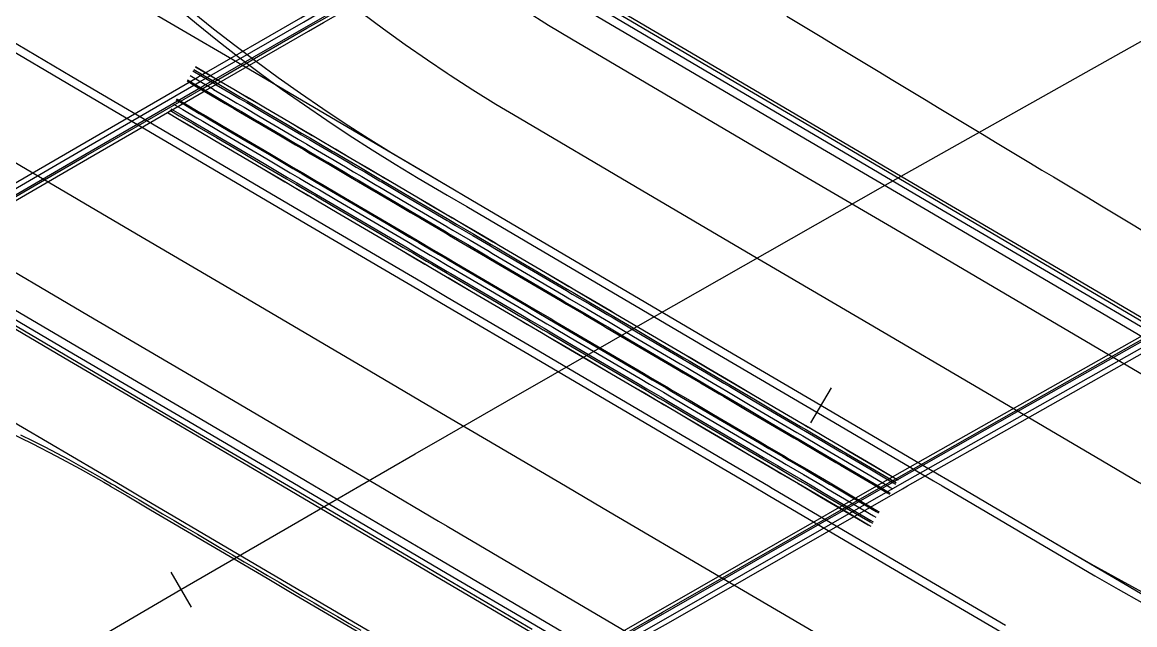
# Model space of a CAD drawing. Extents: x 387562 to 388546, y 804386 to 804945.
# Drawn here: x 387984.31 to 388025.39, y 804694.87 to 804717.14 of the extents above; entities that cross this region are included whole.
import ezdxf

# ---------------------------------------------------------------- set-up
doc = ezdxf.new("R2010")
doc.units = 0
doc.layers.get('0').update_dxf_attribs({"linetype": 'CONTINUOUS'})

msp = doc.modelspace()

# ---------------------------------------------------------------- linework, layer by layer
at = {"color": 3}
for p, q in [((388014.1812, 804703.6285), (388013.4207, 804702.3356)), ((387989.7884, 804696.8168), (387990.5434, 804695.5206))]:
    msp.add_line(p, q, dxfattribs=at)
at = {"color": 3, "linetype": 'CONTINUOUS'}
for points in [[(387933.1795, 804760.858), (387936.4964, 804757.1166), (387939.8133, 804753.3751), (387942.055, 804750.8465), (387943.14, 804749.6425), (387946.6078, 804746.0413), (387950.2513, 804742.6179), (387954.0614, 804739.3809), (387958.0285, 804736.3383), (387962.1427, 804733.4978), (387966.1846, 804730.9892), (387966.3935, 804730.8663), (387970.7033, 804728.3313), (387975.013, 804725.7964), (387979.3228, 804723.2615), (387983.6326, 804720.7266), (387987.9424, 804718.1916), (387992.2521, 804715.6567), (387996.5619, 804713.1218), (388000, 804711.0995)], [(388000, 804701.8657), (388002.6051, 804703.3661), (388003.1501, 804703.6793), (388007.4882, 804706.1655), (388011.8312, 804708.643), (388016.1792, 804711.1119), (388020.5321, 804713.572), (388024.8899, 804716.0234), (388029.2526, 804718.4661), (388033.6202, 804720.9001), (388037.9926, 804723.3253), (388042.3699, 804725.7418), (388046.752, 804728.1495), (388051.1389, 804730.5485), (388055.5306, 804732.9387), (388059.9271, 804735.3201), (388064.3283, 804737.6926), (388068.7343, 804740.0564)], [(388000, 804711.0995), (388000.8717, 804710.5868), (388005.1814, 804708.0519), (388009.4912, 804705.517), (388013.801, 804702.982), (388018.1108, 804700.4471), (388018.8709, 804700)], [(387996.7695, 804700), (387998.8171, 804701.1844), (388000, 804701.8657)], [(387938.6866, 804665.3513), (387942.9482, 804667.9665), (387947.2149, 804670.5732), (387951.4869, 804673.1713), (387955.764, 804675.7609), (387960.0464, 804678.342), (387964.3338, 804680.9144), (387968.6264, 804683.4783), (387972.9242, 804686.0336), (387977.227, 804688.5803), (387981.5349, 804691.1184), (387985.8479, 804693.6479), (387990.1659, 804696.1687), (387994.489, 804698.6809), (387996.7695, 804700)], [(388018.8709, 804700), (388022.4205, 804697.9122), (388026.7303, 804695.3772), (388031.0401, 804692.8423), (388035.3498, 804690.3074), (388036.5455, 804689.6041), (388039.6596, 804687.7724), (388043.9694, 804685.2375), (388046.853, 804683.5414), (388048.2805, 804682.7049), (388052.6112, 804680.2059), (388056.9666, 804677.7503), (388057.7921, 804677.2914), (388061.3464, 804675.3384), (388065.7501, 804672.9704), (388070.1772, 804670.6466), (388074.6274, 804668.3671), (388079.1001, 804666.1322), (388083.5949, 804663.9422), (388088.1115, 804661.7973), (388092.6492, 804659.6976), (388097.2077, 804657.6434), (388100, 804656.4186)]]:
    msp.add_lwpolyline(points, dxfattribs=at)
at = {"color": 7, "linetype": 'CONTINUOUS'}
for points in [[(387983.7477, 804731.1533), (387984.3239, 804730.336), (387984.9137, 804729.5285), (387985.5168, 804728.7308), (387986.1332, 804727.9434), (387986.7626, 804727.1663), (387987.4048, 804726.3998), (387988.0598, 804725.6442), (387988.7272, 804724.8995), (387989.407, 804724.1661), (387990.0988, 804723.4441), (387990.8027, 804722.7338), (387991.5182, 804722.0352), (387992.2453, 804721.3487), (387992.9838, 804720.6744), (387993.7334, 804720.0125), (387994.4939, 804719.3632), (387995.2651, 804718.7267), (387996.0468, 804718.1031), (387996.8388, 804717.4926), (387997.6409, 804716.8954), (387998.4528, 804716.3116), (387999.2744, 804715.7415), (388000, 804715.2556)], [(387984.0386, 804723.6865), (387984.7235, 804722.9579), (387985.4196, 804722.2399), (387986.1266, 804721.5327), (387986.8444, 804720.8365), (387987.5728, 804720.1514), (387988.3117, 804719.4776), (387989.0609, 804718.8152), (387989.8201, 804718.1644), (387990.5893, 804717.5254), (387991.3682, 804716.8983), (387992.1567, 804716.2833), (387992.9545, 804715.6804), (387993.7616, 804715.0899), (387994.5776, 804714.5119), (387995.4024, 804713.9465), (387996.2358, 804713.3939), (387997.0776, 804712.8541), (387997.9276, 804712.3274), (387998.7857, 804711.8138), (388000, 804711.0995)], [(387972.522, 804721.6899), (387972.8544, 804721.5573), (387973.78, 804721.1791), (387974.7009, 804720.7892), (387975.6169, 804720.388), (387976.5277, 804719.9752), (387977.4333, 804719.5512), (387978.3336, 804719.1158), (387979.2283, 804718.6692), (387980.1174, 804718.2115), (387981.0007, 804717.7427), (387981.8781, 804717.2629), (387982.7494, 804716.7722), (387983.6145, 804716.2706), (387985.9905, 804714.8731), (387990.3002, 804712.3382), (387994.61, 804709.8032), (387998.9198, 804707.2683), (388000, 804706.6329)], [(388000, 804721.8717), (388000.0095, 804721.864), (388000.789, 804721.257), (388001.5804, 804720.6656), (388002.3836, 804720.0902), (388003.1981, 804719.531), (388004.0235, 804718.9881), (388004.8597, 804718.4619), (388005.7105, 804717.95), (388009.6429, 804715.6371), (388013.9527, 804713.1022), (388018.2625, 804710.5672), (388022.5722, 804708.0323), (388026.882, 804705.4974)], [(388000, 804721.732), (388000.7223, 804721.1695), (388001.5155, 804720.5768), (388002.3204, 804720.0002), (388003.1367, 804719.4397), (388003.964, 804718.8956), (388004.8021, 804718.3683), (388005.654, 804717.8557), (388009.5872, 804715.5423), (388013.8969, 804713.0073), (388018.2067, 804710.4724), (388022.5165, 804707.9375), (388026.8262, 804705.4025), (388029.5341, 804703.8098), (388030.3957, 804703.3158), (388031.2645, 804702.843), (388032.1436, 804702.3897), (388033.0325, 804701.956), (388033.9309, 804701.5421), (388034.8382, 804701.1484), (388035.7541, 804700.7749), (388036.678, 804700.4218), (388037.6095, 804700.0893), (388037.8786, 804700)], [(387968.2834, 804701.7466), (387969.1498, 804702.2585), (387973.4851, 804704.8127), (387977.8255, 804707.3582), (387982.171, 804709.8951), (387986.5215, 804712.4232), (387990.8771, 804714.9427), (387994.6892, 804717.1382), (387995.2377, 804717.4534), (387999.6033, 804719.9554), (388000, 804720.1817)], [(387968.3851, 804701.5744), (387969.2515, 804702.0863), (387973.5864, 804704.6403), (387977.9265, 804707.1856), (387982.2716, 804709.7223), (387986.6218, 804712.2502), (387990.9771, 804714.7694), (387994.7888, 804716.9648), (387995.3373, 804717.28), (387999.7026, 804719.7818), (388000, 804719.9514)], [(388000, 804719.577), (388000.4189, 804719.264), (388001.2318, 804718.6816), (388002.0562, 804718.1156), (388002.8917, 804717.5662), (388003.738, 804717.0336), (388004.5949, 804716.518), (388008.7303, 804714.0856), (388013.0401, 804711.5506), (388017.3499, 804709.0157), (388021.6597, 804706.4808), (388025.9694, 804703.9458), (388028.8878, 804702.2293), (388029.7553, 804701.732), (388030.6336, 804701.254), (388031.5224, 804700.7957), (388032.4211, 804700.3572), (388033.1965, 804700)], [(387968.2405, 804718.7636), (387968.8356, 804718.5945), (387969.794, 804718.309), (387970.7478, 804718.0086), (387971.6968, 804717.6933), (387972.6408, 804717.3633), (387973.5794, 804717.0185), (387974.5126, 804716.6591), (387975.4401, 804716.2852), (387976.3615, 804715.8968), (387977.2769, 804715.4941), (387978.1858, 804715.0771), (387979.088, 804714.646), (387979.9835, 804714.2008), (387980.8718, 804713.7417), (387981.7529, 804713.2687), (387982.6265, 804712.7821), (387983.4924, 804712.2819), (387984.216, 804711.8563), (387988.5258, 804709.3213), (387992.8355, 804706.7864), (387997.1453, 804704.2515), (388000, 804702.5724)], [(387990.4141, 804715.0039), (387990.7466, 804714.8083), (387991.2743, 804714.4978), (387991.276, 804714.4968), (387991.8278, 804714.1721), (387992.1378, 804713.9896), (387992.4037, 804713.8332), (387992.9982, 804713.4834), (387992.9997, 804713.4825), (387993.8616, 804712.9754), (387994.3986, 804712.6593), (387994.7234, 804712.4682), (387994.9679, 804712.3244), (387995.554, 804711.9795), (387995.5853, 804711.9611), (387996.152, 804711.6276), (387996.4471, 804711.4539), (387996.7565, 804711.2719), (387997.309, 804710.9468), (387997.3619, 804710.9157), (387998.1709, 804710.4396), (387998.6513, 804710.1569), (387999.0327, 804709.9325), (387999.8946, 804709.4253), (388000, 804709.3633)], [(387990.5079, 804715.1634), (387990.8405, 804714.9677), (387991.3681, 804714.6572), (387991.3698, 804714.6562), (387991.9216, 804714.3315), (387992.2317, 804714.1491), (387992.4975, 804713.9927), (387993.092, 804713.6429), (387993.0935, 804713.6419), (387993.9554, 804713.1348), (387994.4924, 804712.8188), (387994.8172, 804712.6277), (387995.0617, 804712.4838), (387995.6478, 804712.1389), (387995.6791, 804712.1205), (387996.2458, 804711.7871), (387996.541, 804711.6134), (387996.8503, 804711.4313), (387997.4028, 804711.1062), (387997.4557, 804711.0751), (387998.2647, 804710.5991), (387998.7451, 804710.3164), (387999.1265, 804710.0919), (387999.9884, 804709.5848), (388000, 804709.578)], [(387990.6094, 804715.3358), (387990.9419, 804715.1401), (387991.4696, 804714.8296), (387991.4712, 804714.8286), (387992.023, 804714.5039), (387992.3331, 804714.3215), (387992.5989, 804714.165), (387993.1934, 804713.8152), (387993.1949, 804713.8143), (387994.0568, 804713.3072), (387994.5939, 804712.9911), (387994.9187, 804712.8), (387995.1631, 804712.6562), (387995.7492, 804712.3113), (387995.7805, 804712.2929), (387996.3472, 804711.9594), (387996.6424, 804711.7857), (387996.9517, 804711.6037), (387997.5042, 804711.2786), (387997.5571, 804711.2475), (387998.3661, 804710.7715), (387998.8466, 804710.4887), (387999.228, 804710.2643), (388000, 804709.81)], [(388000, 804715.2556), (388000.1053, 804715.1851), (388000.9454, 804714.6427), (388001.7944, 804714.1143), (388002.6521, 804713.6002), (388006.9559, 804711.0687), (388011.2657, 804708.5338), (388015.5754, 804705.9989), (388019.8852, 804703.4639), (388024.195, 804700.929), (388025.5524, 804700.1306), (388025.7787, 804700)], [(387990.3913, 804714.9652), (387990.7334, 804714.7638), (387991.2531, 804714.458), (387991.2543, 804714.4573), (387991.8007, 804714.1358), (387992.115, 804713.9509), (387992.3692, 804713.8013), (387992.956, 804713.456), (387992.9769, 804713.4437), (387993.8387, 804712.9366), (387994.3939, 804712.6099), (387994.7006, 804712.4294), (387994.9558, 804712.2793), (387995.5344, 804711.9388), (387995.5625, 804711.9223), (387996.1247, 804711.5915), (387996.4243, 804711.4151), (387996.7214, 804711.2403), (387997.2862, 804710.908), (387997.3191, 804710.8886), (387998.148, 804710.4009), (387998.6473, 804710.1071), (387999.0099, 804709.8937), (387999.8718, 804709.3866), (388000, 804709.3111)], [(387989.983, 804714.2714), (387990.3304, 804714.067), (387990.8449, 804713.7642), (387991.0634, 804713.6356), (387991.7068, 804713.2571), (387992.5686, 804712.7499), (387993.4305, 804712.2428), (387994.2923, 804711.7356), (387994.6401, 804711.531), (387995.1542, 804711.2285), (387995.3727, 804711.0999), (387996.0161, 804710.7213), (387996.8779, 804710.2142), (387997.7398, 804709.7071), (387998.6016, 804709.1999), (387998.9499, 804708.995), (387999.4635, 804708.6928), (387999.682, 804708.5642), (388000, 804708.3771)], [(387990.0059, 804714.3101), (387990.3313, 804714.1187), (387990.8677, 804713.803), (387991.0862, 804713.6744), (387991.7296, 804713.2959), (387992.5914, 804712.7887), (387993.4533, 804712.2816), (387994.3152, 804711.7744), (387994.641, 804711.5827), (387995.177, 804711.2673), (387995.3955, 804711.1387), (387996.0389, 804710.7601), (387996.9007, 804710.253), (387997.7626, 804709.7458), (387998.6245, 804709.2387), (387998.9508, 804709.0467), (387999.4863, 804708.7315), (387999.7048, 804708.603), (388000, 804708.4293)], [(387989.7878, 804713.9395), (387990.1351, 804713.7352), (387990.6496, 804713.4324), (387990.8681, 804713.3038), (387991.5115, 804712.9253), (387992.3734, 804712.4181), (387993.2352, 804711.911), (387994.0971, 804711.4038), (387994.4449, 804711.1992), (387994.959, 804710.8967), (387995.1774, 804710.7681), (387995.8208, 804710.3895), (387996.6827, 804709.8824), (387997.5445, 804709.3752), (387998.4064, 804708.8681), (387998.7546, 804708.6632), (387999.2683, 804708.3609), (387999.4867, 804708.2324), (388000, 804707.9304)], [(387989.8892, 804714.1119), (387990.2365, 804713.9075), (387990.7511, 804713.6048), (387990.9696, 804713.4762), (387991.6129, 804713.0976), (387992.4748, 804712.5905), (387993.3367, 804712.0833), (387994.1985, 804711.5762), (387994.5463, 804711.3716), (387995.0604, 804711.069), (387995.2789, 804710.9405), (387995.9222, 804710.5619), (387996.7841, 804710.0548), (387997.646, 804709.5476), (387998.5078, 804709.0405), (387998.856, 804708.8356), (387999.3697, 804708.5333), (387999.5882, 804708.4048), (388000, 804708.1624)], [(388016.226, 804700), (388016.6218, 804700.2258), (388020.9529, 804702.685), (388025.289, 804705.1356), (388029.6299, 804707.5776), (388033.9757, 804710.0108), (388037.9781, 804712.2417)], [(388016.6296, 804700), (388016.7207, 804700.052), (388021.0515, 804702.511), (388025.3872, 804704.9614), (388029.7278, 804707.4032), (388034.0732, 804709.8362), (388038.0753, 804712.0669)], [(388000, 804711.0995), (388000.8717, 804710.5868), (388005.1814, 804708.0519), (388009.4912, 804705.517), (388013.801, 804702.982), (388018.1108, 804700.4471), (388018.8709, 804700)], [(388000, 804709.81), (388000.0898, 804709.7572), (388000.3082, 804709.6287), (388000.9517, 804709.25), (388001.5982, 804708.8696), (388001.8136, 804708.7429), (388002.6754, 804708.2357), (388003.5373, 804707.7286), (388004.3991, 804707.2214), (388004.6175, 804707.093), (388005.261, 804706.7143), (388005.9083, 804706.3334), (388006.1229, 804706.2072), (388006.9847, 804705.7), (388007.8466, 804705.1929), (388008.7084, 804704.6857), (388008.9268, 804704.5572), (388009.5703, 804704.1786), (388010.2184, 804703.7972), (388010.4322, 804703.6714), (388011.294, 804703.1643), (388012.1559, 804702.6571), (388013.0177, 804702.15), (388013.2361, 804702.0215), (388013.8796, 804701.6428), (388014.5285, 804701.261), (388014.7415, 804701.1357), (388015.6033, 804700.6286), (388016.4652, 804700.1214), (388016.5536, 804700.0694)], [(388000, 804709.578), (388000.2068, 804709.4563), (388000.8503, 804709.0776), (388001.4968, 804708.6972), (388001.7121, 804708.5705), (388002.574, 804708.0634), (388003.4358, 804707.5562), (388004.2977, 804707.0491), (388004.5161, 804706.9206), (388005.1596, 804706.5419), (388005.8069, 804706.161), (388006.0214, 804706.0348), (388006.8833, 804705.5276), (388007.7451, 804705.0205), (388008.607, 804704.5133), (388008.8254, 804704.3849), (388009.4689, 804704.0062), (388010.117, 804703.6248), (388010.3307, 804703.4991), (388011.1926, 804702.9919), (388012.0545, 804702.4848), (388012.9163, 804701.9776), (388013.1347, 804701.8491), (388013.7782, 804701.4705), (388014.4271, 804701.0886), (388014.64, 804700.9633), (388015.5019, 804700.4562), (388016.2772, 804700)], [(388000, 804709.3633), (388000.1129, 804709.2969), (388000.7564, 804708.9182), (388001.403, 804708.5377), (388001.6183, 804708.4111), (388002.4802, 804707.9039), (388003.342, 804707.3968), (388004.2039, 804706.8896), (388004.4222, 804706.7611), (388005.0657, 804706.3825), (388005.7131, 804706.0016), (388005.9276, 804705.8753), (388006.7895, 804705.3682), (388007.6513, 804704.861), (388008.5132, 804704.3539), (388008.7315, 804704.2254), (388009.375, 804703.8468), (388010.0232, 804703.4654), (388010.2369, 804703.3396), (388011.0988, 804702.8325), (388011.9606, 804702.3253), (388012.8225, 804701.8182), (388013.0408, 804701.6897), (388013.6844, 804701.311), (388014.3333, 804700.9292), (388014.5462, 804700.8039), (388015.4081, 804700.2967), (388015.9124, 804700)], [(388000, 804709.3111), (388000.0901, 804709.2581), (388000.7336, 804708.8794), (388001.419, 804708.4761), (388001.5955, 804708.3723), (388002.4573, 804707.8651), (388003.3192, 804707.358), (388004.1811, 804706.8508), (388004.3994, 804706.7223), (388005.0429, 804706.3437), (388005.7291, 804705.9399), (388005.9048, 804705.8366), (388006.7666, 804705.3294), (388007.6285, 804704.8223), (388008.4904, 804704.3151), (388008.7087, 804704.1866), (388009.3522, 804703.808), (388010.0392, 804703.4038), (388010.2141, 804703.3008), (388011.076, 804702.7937), (388011.9378, 804702.2865), (388012.7997, 804701.7794), (388013.018, 804701.6509), (388013.6615, 804701.2722), (388014.3493, 804700.8676), (388014.5234, 804700.7651), (388015.3853, 804700.258), (388015.8236, 804700)], [(387982.4416, 804708.8394), (387986.7513, 804706.3045), (387991.0611, 804703.7696), (387995.3709, 804701.2346), (387997.4699, 804700)], [(388000, 804708.4293), (388000.3482, 804708.2244), (388001.21, 804707.7173), (388002.0719, 804707.2101), (388002.9338, 804706.703), (388003.2605, 804706.5107), (388003.7956, 804706.1958), (388004.0141, 804706.0673), (388004.6575, 804705.6887), (388005.5194, 804705.1815), (388006.3812, 804704.6744), (388007.2431, 804704.1672), (388007.5703, 804703.9747), (388008.1049, 804703.6601), (388008.3234, 804703.5315), (388008.9668, 804703.153), (388009.8287, 804702.6458), (388010.6905, 804702.1387), (388011.5524, 804701.6315), (388011.88, 804701.4387), (388012.4142, 804701.1244), (388012.6327, 804700.9958), (388013.2761, 804700.6172), (388014.138, 804700.1101), (388014.3251, 804700)], [(388000, 804708.3771), (388000.3254, 804708.1856), (388001.1872, 804707.6785), (388002.0491, 804707.1713), (388002.911, 804706.6642), (388003.2596, 804706.459), (388003.7728, 804706.157), (388003.9913, 804706.0285), (388004.6347, 804705.6499), (388005.4965, 804705.1428), (388006.3584, 804704.6356), (388007.2203, 804704.1285), (388007.5694, 804703.923), (388008.0821, 804703.6213), (388008.3006, 804703.4928), (388008.944, 804703.1142), (388009.8058, 804702.607), (388010.6677, 804702.0999), (388011.5296, 804701.5927), (388011.8791, 804701.3871), (388012.3914, 804701.0856), (388012.6099, 804700.957), (388013.2533, 804700.5784), (388014.1151, 804700.0713), (388014.2363, 804700)], [(388000, 804708.1624), (388000.2315, 804708.0262), (388001.0934, 804707.519), (388001.9553, 804707.0119), (388002.8171, 804706.5047), (388003.1658, 804706.2996), (388003.679, 804705.9976), (388003.8975, 804705.869), (388004.5409, 804705.4905), (388005.4027, 804704.9833), (388006.2646, 804704.4762), (388007.1264, 804703.969), (388007.4755, 804703.7636), (388007.9883, 804703.4619), (388008.2068, 804703.3333), (388008.8502, 804702.9547), (388009.712, 804702.4476), (388010.5739, 804701.9404), (388011.4357, 804701.4333), (388011.7853, 804701.2276), (388012.2976, 804700.9262), (388012.5161, 804700.7976), (388013.1595, 804700.419), (388013.8715, 804700)], [(388000, 804707.9304), (388000.1301, 804707.8538), (388000.992, 804707.3467), (388001.8538, 804706.8395), (388002.7157, 804706.3324), (388003.0644, 804706.1272), (388003.5776, 804705.8252), (388003.7961, 804705.6967), (388004.4394, 804705.3181), (388005.3013, 804704.8109), (388006.1631, 804704.3038), (388007.025, 804703.7966), (388007.3741, 804703.5912), (388007.8869, 804703.2895), (388008.1054, 804703.1609), (388008.7487, 804702.7824), (388009.6106, 804702.2752), (388010.4724, 804701.7681), (388011.3343, 804701.2609), (388011.6839, 804701.0552), (388012.1962, 804700.7538), (388012.4147, 804700.6252), (388013.058, 804700.2466), (388013.4772, 804700)], [(387981.529, 804707.2879), (387985.8388, 804704.753), (387990.1485, 804702.218), (387993.9195, 804700)], [(387981.5847, 804707.3827), (387985.8945, 804704.8478), (387990.2043, 804702.3129), (387994.1365, 804700)], [(388000, 804706.6329), (388003.2295, 804704.7334), (388007.5393, 804702.1984), (388011.277, 804700)], [(387980.008, 804704.7021), (387984.3178, 804702.1671), (387988.0022, 804700)], [(388000, 804702.5724), (388001.4551, 804701.7165), (388004.3735, 804700)], [(387988.0022, 804700), (387988.6276, 804699.6322), (387992.9373, 804697.0972), (387997.2471, 804694.5623), (388000, 804692.9431)], [(387993.9195, 804700), (387994.4583, 804699.6831), (387998.7681, 804697.1482), (388000, 804696.4236)], [(387994.1365, 804700), (387994.5141, 804699.7779), (387998.8238, 804697.243), (388000, 804696.5512)], [(387997.4699, 804700), (387999.6806, 804698.6997), (388000, 804698.5118)], [(388000, 804690.4491), (388003.758, 804692.6229), (388007.531, 804694.7959), (388008.0739, 804695.1079), (388012.3949, 804697.5842), (388016.6296, 804700)], [(388000, 804690.6802), (388003.658, 804692.7961), (388007.4314, 804694.9693), (388007.9743, 804695.2813), (388012.2956, 804697.7579), (388016.226, 804700)], [(388004.3735, 804700), (388005.7649, 804699.1816), (388010.0746, 804696.6467), (388014.3844, 804694.1117)], [(388011.277, 804700), (388011.8491, 804699.6635), (388016.1589, 804697.1286), (388020.4686, 804694.5936), (388024.7784, 804692.0587), (388029.0882, 804689.5238), (388031.6773, 804688.0009), (388032.5354, 804687.4873), (388033.3854, 804686.9605), (388034.2272, 804686.4208), (388035.0606, 804685.8681), (388035.8854, 804685.3028), (388036.7014, 804684.7247), (388037.5085, 804684.1342), (388038.3063, 804683.5314), (388039.0948, 804682.9163), (388039.8737, 804682.2892), (388040.6429, 804681.6502), (388041.4021, 804680.9995), (388042.1513, 804680.3371), (388042.8902, 804679.6633), (388043.6186, 804678.9782), (388044.3364, 804678.2819), (388044.6243, 804677.9966)], [(388013.4772, 804700), (388013.9199, 804699.7395), (388014.7818, 804699.2323), (388015.6436, 804698.7252), (388015.732, 804698.6732)], [(388013.8715, 804700), (388014.0213, 804699.9119), (388014.8832, 804699.4047), (388015.745, 804698.8976), (388015.8334, 804698.8456)], [(388014.2363, 804700), (388014.977, 804699.5642), (388015.8389, 804699.057), (388015.9272, 804699.005)], [(388014.3251, 804700), (388014.9998, 804699.6029), (388015.8617, 804699.0958), (388015.9501, 804699.0438)], [(388015.8236, 804700), (388016.2471, 804699.7508), (388016.3355, 804699.6988)], [(388015.9124, 804700), (388016.2699, 804699.7896), (388016.3583, 804699.7376)], [(388016.2772, 804700), (388016.3638, 804699.949), (388016.4521, 804699.897)], [(388018.8709, 804700), (388022.4205, 804697.9122), (388022.8999, 804697.6302), (388023.7653, 804697.1289), (388024.6372, 804696.6393), (388025.5155, 804696.1613), (388026.4002, 804695.6951), (388027.291, 804695.2407), (388028.1878, 804694.7983)], [(388000, 804698.5118), (388003.9904, 804696.1648), (388008.3002, 804693.6298)], [(388000, 804696.5512), (388003.1336, 804694.7081)], [(388000, 804696.4236), (388003.0778, 804694.6132)]]:
    msp.add_lwpolyline(points, dxfattribs=at)
at = {"color": 2, "linetype": 'CONTINUOUS'}
for points in [[(387984.1843, 804723.2528), (387984.8692, 804722.5242), (387985.5652, 804721.8062), (387986.2722, 804721.099), (387986.99, 804720.4028), (387987.7184, 804719.7177), (387988.4573, 804719.0439), (387989.2065, 804718.3815), (387989.9657, 804717.7307), (387990.7349, 804717.0917), (387991.5138, 804716.4646), (387992.3023, 804715.8495), (387993.1002, 804715.2467), (387993.9072, 804714.6562), (387994.7232, 804714.0782), (387995.548, 804713.5128), (387996.3814, 804712.9602), (387997.2232, 804712.4204), (387998.0733, 804711.8937), (387998.9313, 804711.3801), (388000, 804710.7515)], [(388000, 804721.111), (388000.4251, 804720.7799), (388001.2261, 804720.1814), (388002.039, 804719.599), (388002.8634, 804719.033), (388003.6989, 804718.4836), (388004.5453, 804717.9509), (388005.4021, 804717.4354), (388009.3387, 804715.1199), (388013.6485, 804712.585), (388017.9583, 804710.0501), (388022.268, 804707.5151), (388026.5778, 804704.9802), (388029.2892, 804703.3854), (388030.1567, 804702.888), (388031.0351, 804702.41), (388031.9238, 804701.9517), (388032.8226, 804701.5132), (388033.7308, 804701.0948), (388034.6481, 804700.6967), (388035.5741, 804700.3191), (388036.4091, 804700)], [(387983.4635, 804716.7075), (387986.1426, 804715.1317), (387990.4523, 804712.5968), (387994.7621, 804710.0618), (387999.0719, 804707.5269), (388000, 804706.981)], [(388000, 804710.7515), (388000.7196, 804710.3282), (388005.0293, 804707.7933), (388009.3391, 804705.2584), (388013.6489, 804702.7234), (388017.9587, 804700.1885), (388018.2791, 804700)], [(387981.8332, 804707.8051), (387986.1429, 804705.2701), (387990.4527, 804702.7352), (387994.7625, 804700.2003), (387995.103, 804700)], [(388000, 804706.981), (388003.3816, 804704.992), (388007.6914, 804702.457), (388011.8687, 804700)], [(387995.103, 804700), (387999.0723, 804697.6653), (388000, 804697.1197)], [(388011.8687, 804700), (388012.0012, 804699.9221), (388016.3109, 804697.3872), (388020.6207, 804694.8522)], [(388018.2791, 804700), (388022.2684, 804697.6536), (388023.9174, 804696.6837), (388024.783, 804696.1829), (388025.6556, 804695.6945), (388026.5351, 804695.2186), (388027.4213, 804694.7553)], [(388000, 804697.1197), (388003.382, 804695.1304), (388007.6918, 804692.5955)]]:
    msp.add_lwpolyline(points, dxfattribs=at)
at = {"color": 1, "linetype": 'CONTINUOUS'}
for points in [[(388000, 804721.4912), (388000.607, 804721.0185), (388001.4033, 804720.4235), (388002.2113, 804719.8446), (388003.0307, 804719.282), (388003.8612, 804718.7359), (388004.7025, 804718.2064), (388005.5563, 804717.6927), (388009.4908, 804715.3785), (388013.8006, 804712.8436), (388018.1104, 804710.3086), (388022.4201, 804707.7737), (388026.7299, 804705.2388), (388029.4391, 804703.6452), (388030.303, 804703.1499), (388031.1755, 804702.6751), (388032.0584, 804702.2199), (388032.9511, 804701.7843), (388033.8533, 804701.3687), (388034.7645, 804700.9733), (388035.6843, 804700.5981), (388036.6121, 804700.2436), (388037.2946, 804700)], [(387968.1892, 804701.9058), (387969.0557, 804702.4178), (387973.3913, 804704.9722), (387977.7321, 804707.5179), (387982.0778, 804710.0549), (387986.4287, 804712.5833), (387990.7846, 804715.1029), (387994.597, 804717.2986), (387995.1455, 804717.6138), (387999.5115, 804720.116), (388000, 804720.3947)], [(387968.4157, 804701.5228), (387969.282, 804702.0347), (387973.6168, 804704.5886), (387977.9568, 804707.1338), (387982.3018, 804709.6704), (387986.6519, 804712.1983), (387991.007, 804714.7175), (387994.8187, 804716.9128), (387995.3672, 804717.2279), (387999.7324, 804719.7297), (388000, 804719.8824)], [(387968.4767, 804701.4195), (387969.343, 804701.9313), (387973.6777, 804704.4851), (387978.0174, 804707.0303), (387982.3622, 804709.5667), (387986.7121, 804712.0945), (387991.067, 804714.6135), (387994.8785, 804716.8087), (387995.427, 804717.1239), (387999.7919, 804719.6255), (388000, 804719.7442)], [(387990.7032, 804715.4952), (387991.0357, 804715.2995), (387991.5634, 804714.989), (387991.565, 804714.9881), (387992.1168, 804714.6634), (387992.4269, 804714.4809), (387992.6928, 804714.3245), (387993.2872, 804713.9747), (387993.2888, 804713.9738), (387994.1506, 804713.4666), (387994.6877, 804713.1506), (387995.0125, 804712.9595), (387995.2569, 804712.8156), (387995.843, 804712.4708), (387995.8743, 804712.4523), (387996.441, 804712.1189), (387996.7362, 804711.9452), (387997.0456, 804711.7632), (387997.5981, 804711.438), (387997.651, 804711.4069), (387998.4599, 804710.9309), (387998.9404, 804710.6482), (387999.3218, 804710.4238), (388000, 804710.0247)], [(387990.6398, 804715.3875), (387990.9723, 804715.1918), (387991.5, 804714.8813), (387991.5016, 804714.8803), (387992.0534, 804714.5556), (387992.3635, 804714.3732), (387992.6294, 804714.2167), (387993.2238, 804713.8669), (387993.2254, 804713.866), (387994.0872, 804713.3589), (387994.6243, 804713.0429), (387994.9491, 804712.8517), (387995.1935, 804712.7079), (387995.7796, 804712.363), (387995.811, 804712.3446), (387996.3776, 804712.0111), (387996.6728, 804711.8375), (387996.9822, 804711.6554), (387997.5347, 804711.3303), (387997.5876, 804711.2992), (387998.3965, 804710.8232), (387998.877, 804710.5404), (387999.2584, 804710.316), (388000, 804709.8796)], [(387989.694, 804713.7801), (387990.0413, 804713.5757), (387990.5558, 804713.273), (387990.7743, 804713.1444), (387991.4177, 804712.7658), (387992.2795, 804712.2587), (387993.1414, 804711.7515), (387994.0033, 804711.2444), (387994.351, 804711.0397), (387994.8651, 804710.7372), (387995.0836, 804710.6087), (387995.727, 804710.2301), (387996.5889, 804709.7229), (387997.4507, 804709.2158), (387998.3126, 804708.7086), (387998.6608, 804708.5038), (387999.1744, 804708.2015), (387999.3929, 804708.0729), (388000, 804707.7157)], [(387989.7574, 804713.8878), (387990.1047, 804713.6835), (387990.6192, 804713.3807), (387990.8377, 804713.2521), (387991.4811, 804712.8735), (387992.3429, 804712.3664), (387993.2048, 804711.8593), (387994.0667, 804711.3521), (387994.4144, 804711.1475), (387994.9285, 804710.845), (387995.147, 804710.7164), (387995.7904, 804710.3378), (387996.6522, 804709.8307), (387997.5141, 804709.3235), (387998.376, 804708.8164), (387998.7242, 804708.6115), (387999.2378, 804708.3092), (387999.4563, 804708.1807), (388000, 804707.8608)], [(388015.8627, 804700), (388016.5328, 804700.3822), (388020.8642, 804702.8417), (388025.2005, 804705.2924), (388029.5418, 804707.7346), (388033.8879, 804710.168), (388037.8906, 804712.399)], [(388016.1049, 804700), (388016.5921, 804700.2779), (388020.9233, 804702.7372), (388025.2595, 804705.1879), (388029.6005, 804707.6299), (388033.9464, 804710.0632), (388037.949, 804712.2941)], [(388017.0039, 804700), (388021.1427, 804702.3501), (388025.4781, 804704.8003), (388029.8183, 804707.2418), (388034.1634, 804709.6747), (388038.1653, 804711.9053)], [(388000, 804710.0247), (388000.1837, 804709.9166), (388000.402, 804709.7881), (388001.0455, 804709.4095), (388001.6921, 804709.029), (388001.9074, 804708.9023), (388002.7692, 804708.3952), (388003.6311, 804707.888), (388004.493, 804707.3809), (388004.7113, 804707.2524), (388005.3548, 804706.8737), (388006.0022, 804706.4928), (388006.2167, 804706.3666), (388007.0785, 804705.8595), (388007.9404, 804705.3523), (388008.8023, 804704.8452), (388009.0206, 804704.7167), (388009.6641, 804704.338), (388010.3123, 804703.9566), (388010.526, 804703.8309), (388011.3878, 804703.3237), (388012.2497, 804702.8166), (388013.1116, 804702.3094), (388013.3299, 804702.181), (388013.9734, 804701.8023), (388014.6224, 804701.4204), (388014.8353, 804701.2951), (388015.6971, 804700.788), (388016.559, 804700.2809), (388016.6474, 804700.2289)], [(388000, 804709.8796), (388000.1203, 804709.8089), (388000.3386, 804709.6804), (388000.9821, 804709.3017), (388001.6287, 804708.9213), (388001.844, 804708.7946), (388002.7058, 804708.2874), (388003.5677, 804707.7803), (388004.4296, 804707.2732), (388004.6479, 804707.1447), (388005.2914, 804706.766), (388005.9388, 804706.3851), (388006.1533, 804706.2589), (388007.0151, 804705.7517), (388007.877, 804705.2446), (388008.7389, 804704.7374), (388008.9572, 804704.6089), (388009.6007, 804704.2303), (388010.2489, 804703.8489), (388010.4626, 804703.7231), (388011.3245, 804703.216), (388012.1863, 804702.7088), (388013.0482, 804702.2017), (388013.2665, 804702.0732), (388013.91, 804701.6946), (388014.559, 804701.3127), (388014.7719, 804701.1874), (388015.6338, 804700.6803), (388016.4956, 804700.1731), (388016.584, 804700.1211)], [(388000, 804707.8608), (388000.0997, 804707.8021), (388000.9615, 804707.2949), (388001.8234, 804706.7878), (388002.6853, 804706.2807), (388003.0339, 804706.0755), (388003.5471, 804705.7735), (388003.7656, 804705.6449), (388004.409, 804705.2664), (388005.2709, 804704.7592), (388006.1327, 804704.2521), (388006.9946, 804703.7449), (388007.3437, 804703.5395), (388007.8564, 804703.2378), (388008.0749, 804703.1092), (388008.7183, 804702.7306), (388009.5802, 804702.2235), (388010.442, 804701.7164), (388011.3039, 804701.2092), (388011.6534, 804701.0035), (388012.1657, 804700.7021), (388012.3842, 804700.5735), (388013.0276, 804700.1949), (388013.3589, 804700)], [(388000, 804707.7157), (388000.0363, 804707.6944), (388000.8982, 804707.1872), (388001.76, 804706.6801), (388002.6219, 804706.1729), (388002.9705, 804705.9678), (388003.4837, 804705.6658), (388003.7022, 804705.5372), (388004.3456, 804705.1586), (388005.2075, 804704.6515), (388006.0693, 804704.1443), (388006.9312, 804703.6372), (388007.2803, 804703.4318), (388007.793, 804703.1301), (388008.0115, 804703.0015), (388008.6549, 804702.6229), (388009.5168, 804702.1158), (388010.3786, 804701.6086), (388011.2405, 804701.1015), (388011.59, 804700.8958), (388012.1023, 804700.5943), (388012.3208, 804700.4658), (388012.9642, 804700.0872), (388013.1124, 804700)], [(387981.6811, 804707.5465), (387985.9908, 804705.0116), (387990.3006, 804702.4766), (387994.5113, 804700)], [(387994.5113, 804700), (387994.6104, 804699.9417), (387998.9202, 804697.4068), (388000, 804696.7716)], [(388000, 804690.8881), (388003.5681, 804692.952), (388007.3417, 804695.1254), (388007.8847, 804695.4374), (388012.2062, 804697.9141), (388015.8627, 804700)], [(388000, 804690.7495), (388003.628, 804692.8481), (388007.4015, 804695.0213), (388007.9444, 804695.3333), (388012.2658, 804697.8099), (388016.1049, 804700)], [(388000, 804690.2354), (388003.8505, 804692.4626), (388007.6232, 804694.6355), (388008.1661, 804694.9475), (388012.4867, 804697.4236), (388016.8122, 804699.8912), (388017.0039, 804700)], [(388013.1124, 804700), (388013.8261, 804699.58), (388014.6879, 804699.0729), (388015.5498, 804698.5658), (388015.6382, 804698.5138)], [(388013.3589, 804700), (388013.8895, 804699.6878), (388014.7513, 804699.1806), (388015.6132, 804698.6735), (388015.7016, 804698.6215)], [(388000, 804696.7716), (388003.2299, 804694.8718), (388007.5397, 804692.3369)]]:
    msp.add_lwpolyline(points, dxfattribs=at)
at = {"color": 252, "linetype": 'CONTINUOUS'}
for points in [[(388012.5465, 804717.3593), (388012.9746, 804717.1009), (388013.4027, 804716.8426), (388013.8308, 804716.5842), (388014.2589, 804716.3259), (388014.687, 804716.0676), (388015.115, 804715.8092), (388015.5431, 804715.5509), (388015.9712, 804715.2925), (388016.3993, 804715.0342), (388016.8274, 804714.7759), (388017.2555, 804714.5175), (388017.6836, 804714.2592), (388018.1117, 804714.0009), (388018.5398, 804713.7425), (388018.9679, 804713.4842), (388019.3959, 804713.2258), (388019.824, 804712.9675), (388020.2521, 804712.7092), (388020.6802, 804712.4508), (388021.1083, 804712.1925), (388021.5364, 804711.9341), (388021.9645, 804711.6758), (388022.3926, 804711.4175), (388022.8207, 804711.1591), (388023.2488, 804710.9008), (388023.6769, 804710.6425), (388024.1049, 804710.3841), (388024.533, 804710.1258), (388024.9611, 804709.8674), (388025.3892, 804709.6091), (388025.8173, 804709.3508)], [(387990.7006, 804715.4909), (387991.0332, 804715.2952), (387991.5609, 804714.9847), (387991.5625, 804714.9837), (387992.1143, 804714.6591), (387992.4244, 804714.4766), (387992.6902, 804714.3202), (387993.2847, 804713.9704), (387993.2862, 804713.9695), (387994.1481, 804713.4623), (387994.6852, 804713.1463), (387995.01, 804712.9552), (387995.2544, 804712.8113), (387995.8405, 804712.4664), (387995.8718, 804712.448), (387996.4385, 804712.1146), (387996.7337, 804711.9409), (387997.043, 804711.7588), (387997.5955, 804711.4337), (387997.6484, 804711.4026), (387998.4574, 804710.9266), (387998.9379, 804710.6439), (387999.3193, 804710.4194), (388000, 804710.0189)], [(387989.6965, 804713.7844), (387990.0438, 804713.58), (387990.5584, 804713.2773), (387990.7769, 804713.1487), (387991.4202, 804712.7701), (387992.2821, 804712.263), (387993.1439, 804711.7558), (387994.0058, 804711.2487), (387994.3536, 804711.044), (387994.8677, 804710.7415), (387995.0862, 804710.613), (387995.7295, 804710.2344), (387996.5914, 804709.7272), (387997.4532, 804709.2201), (387998.3151, 804708.713), (387998.6633, 804708.5081), (387999.177, 804708.2058), (387999.3955, 804708.0772), (388000, 804707.7215)], [(388000, 804710.0189), (388000.1811, 804709.9123), (388000.3995, 804709.7838), (388001.043, 804709.4052), (388001.6895, 804709.0247), (388001.9048, 804708.898), (388002.7667, 804708.3909), (388003.6286, 804707.8837), (388004.4904, 804707.3766), (388004.7088, 804707.2481), (388005.3523, 804706.8694), (388005.9996, 804706.4885), (388006.2141, 804706.3623), (388007.076, 804705.8551), (388007.9379, 804705.348), (388008.7997, 804704.8409), (388009.0181, 804704.7124), (388009.6616, 804704.3337), (388010.3097, 804703.9523), (388010.5234, 804703.8266), (388011.3853, 804703.3194), (388012.2472, 804702.8123), (388013.109, 804702.3051), (388013.3274, 804702.1766), (388013.9709, 804701.798), (388014.6198, 804701.4161), (388014.8328, 804701.2908), (388015.6946, 804700.7837), (388016.5565, 804700.2765), (388016.6448, 804700.2246)], [(388000, 804707.7215), (388000.0388, 804707.6987), (388000.9007, 804707.1915), (388001.7626, 804706.6844), (388002.6244, 804706.1772), (388002.9731, 804705.9721), (388003.4863, 804705.6701), (388003.7048, 804705.5415), (388004.3481, 804705.1629), (388005.21, 804704.6558), (388006.0719, 804704.1487), (388006.9337, 804703.6415), (388007.2828, 804703.4361), (388007.7956, 804703.1344), (388008.0141, 804703.0058), (388008.6574, 804702.6272), (388009.5193, 804702.1201), (388010.3812, 804701.6129), (388011.243, 804701.1058), (388011.5926, 804700.9001), (388012.1049, 804700.5986), (388012.3234, 804700.4701), (388012.9667, 804700.0915), (388013.1222, 804700)], [(387983.7798, 804702.0045), (387984.6775, 804701.564), (387985.5663, 804701.1057), (387986.4457, 804700.6297), (387987.3154, 804700.1362), (387987.5485, 804700)], [(387984.2459, 804701.8899), (387984.6938, 804701.6678), (387985.1395, 804701.4411), (387985.5829, 804701.21), (387986.0239, 804700.9745), (387986.4626, 804700.7346), (387986.8989, 804700.4904), (387987.3327, 804700.2418), (387987.6068, 804700.0818), (387987.7458, 804700)], [(387987.5485, 804700), (387987.5561, 804699.9956), (387988.1778, 804699.6299), (387989.0397, 804699.1229), (387989.9017, 804698.6159), (387990.7636, 804698.1089), (387991.6256, 804697.6019), (387992.4876, 804697.095), (387993.3495, 804696.588), (387994.2115, 804696.081), (387995.0734, 804695.574), (387995.9354, 804695.067), (387996.7973, 804694.56), (387997.6593, 804694.053), (387998.5212, 804693.5461), (387999.3832, 804693.0391), (388000, 804692.6763)], [(387987.7458, 804700), (387987.7642, 804699.9892), (387988.1952, 804699.7357), (387988.6262, 804699.4822), (387989.0572, 804699.2287), (387989.4881, 804698.9752), (387989.9191, 804698.7217), (387990.3501, 804698.4682), (387990.7811, 804698.2147), (387991.212, 804697.9612), (387991.643, 804697.7077), (387992.074, 804697.4542), (387992.505, 804697.2007), (387992.9359, 804696.9472), (387993.3669, 804696.6937), (387993.7979, 804696.4403), (387994.2289, 804696.1868), (387994.6599, 804695.9333), (387995.0908, 804695.6798), (387995.5218, 804695.4263), (387995.9528, 804695.1728), (387996.3838, 804694.9193), (387996.8147, 804694.6658)], [(388013.1222, 804700), (388013.8286, 804699.5844), (388014.6905, 804699.0772), (388015.5523, 804698.5701), (388015.6407, 804698.5181)]]:
    msp.add_lwpolyline(points, dxfattribs=at)

doc.saveas('drawing.dxf')
